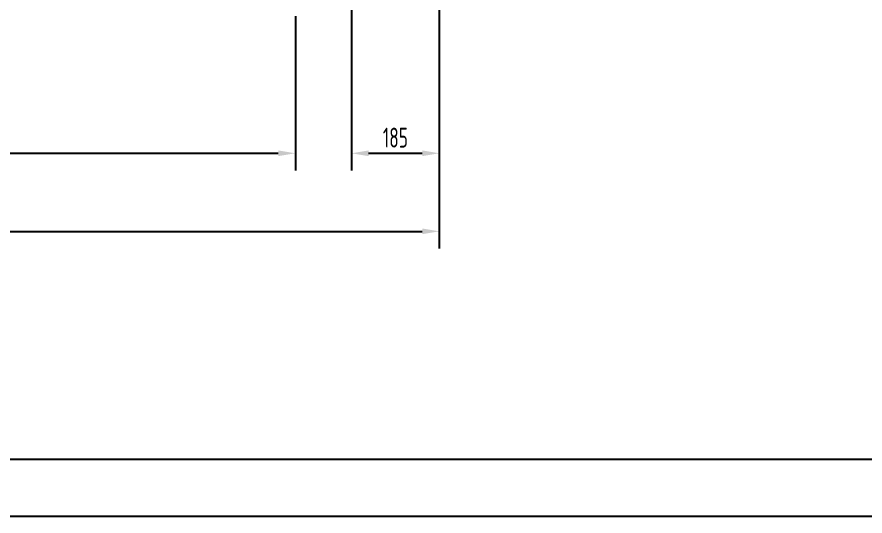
# Model space of a CAD drawing. Header units: millimetres. Extents: x 0 to 10092, y -2165 to 7128.
# Drawn here: x 4848 to 6636, y 0 to 1051 of the extents above; entities that cross this region are included whole.
import ezdxf

# ---------------------------------------------------------------- set-up
doc = ezdxf.new("R2010")
doc.units = ezdxf.units.MM
doc.header["$LTSCALE"] = 120
for name, color, linetype in [('01', 7, 'Continuous'), ('02', 1, 'Continuous'), ('08', 1, 'Continuous')]:
    doc.layers.add(name, color=color, linetype=linetype)
doc.styles.get("Standard").update_dxf_attribs({"font": 'isocp', "width": 0.707, "bigfont": 'intecad.shx'})

msp = doc.modelspace()

# ---------------------------------------------------------------- linework, layer by layer
at = {"layer": '01', "color": 7}
msp.add_lwpolyline([(300, 120), (9972, 120)], dxfattribs=at)
at = {"layer": '02', "color": 7}
msp.add_lwpolyline([(0, 0), (10092, 0)], dxfattribs=at)
at = {"layer": '08', "color": 7}
for p, q in [((5553.8, 1301.9), (5553.8, 728.1)), ((5738.8, 1239.9), (5738.8, 563.7)), ((5435.3, 1053), (5435.3, 728.1)), ((5738.8, 1051.1), (5738.8, 728.1)), ((1843.3, 764.1), (5399.3, 764.1)), ((5589.8, 764.1), (5702.8, 764.1)), ((1533.8, 599.7), (5702.8, 599.7))]:
    msp.add_line(p, q, dxfattribs=at)
for points in [[(5399.3, 770.1), (5399.3, 758.1), (5435.3, 764.1)], [(5589.8, 770.1), (5589.8, 758.1), (5553.8, 764.1)], [(5702.8, 770.1), (5702.8, 758.1), (5738.8, 764.1)], [(5702.8, 605.7), (5702.8, 593.7), (5738.8, 599.7)]]:
    msp.add_solid(points, dxfattribs=at)

# ---------------------------------------------------------------- texts
at = {"layer": '08', "color": 7, "insert": (5646.3, 797.1), "char_height": 42, "attachment_point": 5}
msp.add_mtext('185', dxfattribs=at)

doc.saveas('drawing.dxf')
